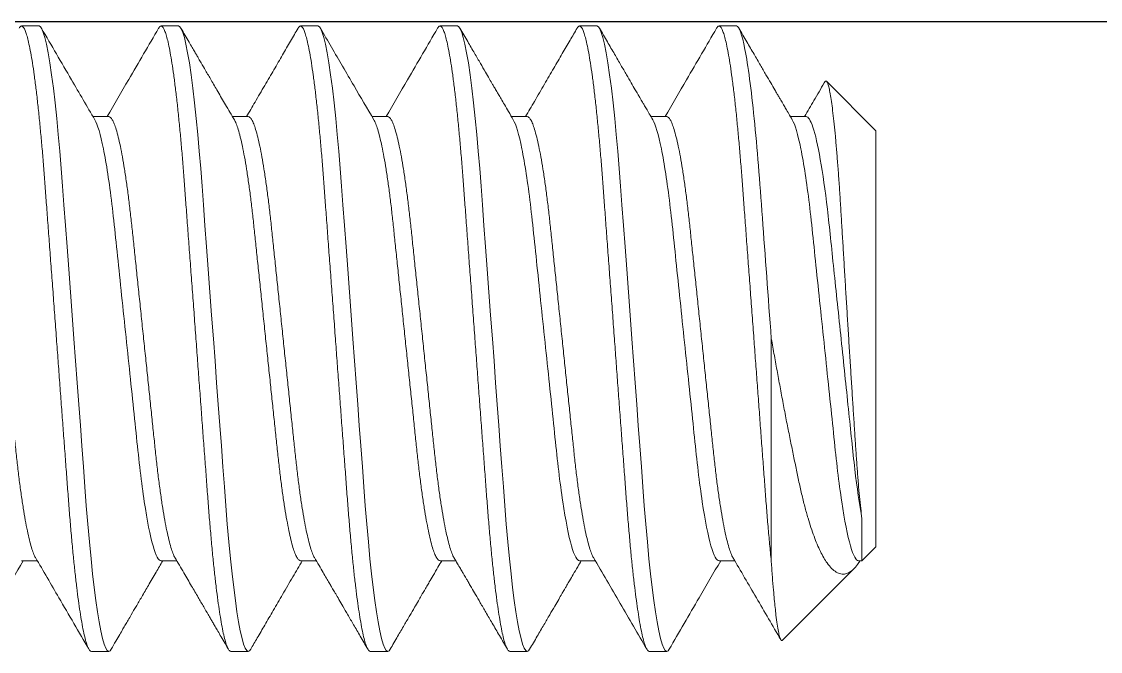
# Model space of a CAD drawing. Header units: inches. Extents: x -1 to 66.5, y -11.9 to 25.2.
# Drawn here: x 33.9906 to 34.1839, y -7.5828 to -7.47 of the extents above; entities that cross this region are included whole.
import ezdxf

# ---------------------------------------------------------------- set-up
doc = ezdxf.new("R2010")
doc.units = ezdxf.units.IN
doc.header["$MEASUREMENT"] = 0
doc.linetypes.add('SLD-Solid', pattern=[0])
doc.layers.add('45-1523-1', color=80, linetype='Continuous')
doc.layers.add('Fastener', color=134, linetype='Continuous')

msp = doc.modelspace()

# ---------------------------------------------------------------- linework, layer by layer
at = {"layer": '45-1523-1'}
msp.add_line((33.40069, -7.46997), (41.15069, -7.46997), dxfattribs=at)
at = {"layer": 'Fastener', "linetype": 'SLD-Solid', "lineweight": 15}
for p, q in [((33.99369, -7.47076), (33.99057, -7.47076)), ((34.01869, -7.47076), (34.01557, -7.47076)), ((34.04369, -7.47076), (34.04057, -7.47076)), ((34.06869, -7.47076), (34.06557, -7.47076)), ((34.09369, -7.47076), (34.09057, -7.47076)), ((34.11869, -7.47076), (34.11557, -7.47076)), ((34.14369, -7.48951), (34.13487, -7.48069)), ((34.00619, -7.487), (34.00337, -7.487)), ((34.03119, -7.487), (34.02837, -7.487)), ((34.05619, -7.487), (34.05337, -7.487)), ((34.08119, -7.487), (34.07837, -7.487)), ((34.10619, -7.487), (34.10337, -7.487)), ((34.13119, -7.487), (34.12837, -7.487)), ((34.14369, -7.48951), (34.14369, -7.56401)), ((34.12494, -7.56672), (34.12494, -7.52676)), ((34.14118, -7.56653), (34.14118, -7.55897)), ((34.14118, -7.56653), (34.14369, -7.56401)), ((33.99057, -7.56653), (33.99339, -7.56653)), ((34.01557, -7.56653), (34.01839, -7.56653)), ((34.04057, -7.56653), (34.04339, -7.56653)), ((34.06557, -7.56653), (34.06839, -7.56653)), ((34.09057, -7.56653), (34.09339, -7.56653)), ((34.11557, -7.56653), (34.11839, -7.56653)), ((34.12694, -7.58076), (34.13974, -7.56797)), ((34.14057, -7.56653), (34.14118, -7.56653)), ((34.00307, -7.58276), (34.00619, -7.58276)), ((34.02807, -7.58276), (34.03119, -7.58276)), ((34.05307, -7.58276), (34.05619, -7.58276)), ((34.07807, -7.58276), (34.08119, -7.58276)), ((34.10307, -7.58276), (34.10619, -7.58276))]:
    msp.add_line(p, q, dxfattribs=at)
at = {"layer": 'Fastener', "linetype": 'SLD-Solid', "lineweight": 15, "flags": 128}
for points in [[(34.00663, -7.58235), (34.00644, -7.58264), (34.00619, -7.58276), (34.00593, -7.58263), (34.00566, -7.5822), (34.00537, -7.58147), (34.00508, -7.58044), (34.00477, -7.57911), (34.00447, -7.57748), (34.00417, -7.57568), (34.00388, -7.57363), (34.00358, -7.57135), (34.0033, -7.56886), (34.00301, -7.56618), (34.00272, -7.56316), (34.00244, -7.55999), (34.00217, -7.55669), (34.00192, -7.55329), (34.00165, -7.54972), (34.00137, -7.54597), (34.0011, -7.5423), (34.00082, -7.53852), (34.00053, -7.53465), (34.00024, -7.53072), (33.99994, -7.52676), (33.99963, -7.52257), (33.99932, -7.51841), (33.99902, -7.51432), (33.99872, -7.51033), (33.99843, -7.50647), (33.99816, -7.50277), (33.99791, -7.49945), (33.99767, -7.49627), (33.99741, -7.49317), (33.99715, -7.49019), (33.99687, -7.48735), (33.99657, -7.48451), (33.99627, -7.48189), (33.99595, -7.47951), (33.99564, -7.47739), (33.99533, -7.47555), (33.99502, -7.47401), (33.99474, -7.47282), (33.99446, -7.47191), (33.99419, -7.47127), (33.99394, -7.47089), (33.99369, -7.47076), (33.99369, -7.47076)], [(34.03163, -7.58235), (34.03144, -7.58264), (34.03119, -7.58276), (34.03093, -7.58263), (34.03066, -7.5822), (34.03037, -7.58147), (34.03008, -7.58044), (34.02977, -7.57911), (34.02947, -7.57748), (34.02917, -7.57568), (34.02888, -7.57363), (34.02858, -7.57135), (34.0283, -7.56886), (34.02801, -7.56618), (34.02772, -7.56316), (34.02744, -7.55999), (34.02717, -7.55669), (34.02692, -7.55329), (34.02665, -7.54972), (34.02637, -7.54597), (34.0261, -7.5423), (34.02582, -7.53852), (34.02553, -7.53465), (34.02524, -7.53072), (34.02494, -7.52676), (34.02463, -7.52257), (34.02432, -7.51841), (34.02402, -7.51432), (34.02372, -7.51033), (34.02343, -7.50647), (34.02316, -7.50277), (34.02291, -7.49945), (34.02267, -7.49627), (34.02241, -7.49317), (34.02215, -7.49019), (34.02187, -7.48735), (34.02157, -7.48451), (34.02127, -7.48189), (34.02095, -7.47951), (34.02064, -7.47739), (34.02033, -7.47555), (34.02002, -7.47401), (34.01974, -7.47282), (34.01946, -7.47191), (34.01919, -7.47127), (34.01894, -7.47089), (34.01869, -7.47076), (34.01869, -7.47076)], [(34.05663, -7.58235), (34.05644, -7.58264), (34.05619, -7.58276), (34.05593, -7.58263), (34.05566, -7.5822), (34.05537, -7.58147), (34.05508, -7.58044), (34.05477, -7.57911), (34.05447, -7.57748), (34.05417, -7.57568), (34.05388, -7.57363), (34.05358, -7.57135), (34.0533, -7.56886), (34.05301, -7.56618), (34.05272, -7.56316), (34.05244, -7.55999), (34.05217, -7.55669), (34.05192, -7.55329), (34.05165, -7.54972), (34.05137, -7.54597), (34.0511, -7.5423), (34.05082, -7.53852), (34.05053, -7.53465), (34.05024, -7.53072), (34.04994, -7.52676), (34.04963, -7.52257), (34.04932, -7.51841), (34.04902, -7.51432), (34.04872, -7.51033), (34.04843, -7.50647), (34.04816, -7.50277), (34.04791, -7.49945), (34.04767, -7.49627), (34.04741, -7.49317), (34.04715, -7.49019), (34.04687, -7.48735), (34.04657, -7.48451), (34.04627, -7.48189), (34.04595, -7.47951), (34.04564, -7.47739), (34.04533, -7.47555), (34.04502, -7.47401), (34.04474, -7.47282), (34.04446, -7.47191), (34.04419, -7.47127), (34.04394, -7.47089), (34.04369, -7.47076), (34.04369, -7.47076)], [(34.08163, -7.58235), (34.08144, -7.58264), (34.08119, -7.58276), (34.08093, -7.58263), (34.08066, -7.5822), (34.08037, -7.58147), (34.08008, -7.58044), (34.07977, -7.57911), (34.07947, -7.57748), (34.07917, -7.57568), (34.07888, -7.57363), (34.07858, -7.57135), (34.0783, -7.56886), (34.07801, -7.56618), (34.07772, -7.56316), (34.07744, -7.55999), (34.07717, -7.55669), (34.07692, -7.55329), (34.07665, -7.54972), (34.07637, -7.54597), (34.0761, -7.5423), (34.07582, -7.53852), (34.07553, -7.53465), (34.07524, -7.53072), (34.07494, -7.52676), (34.07463, -7.52257), (34.07432, -7.51841), (34.07402, -7.51432), (34.07372, -7.51033), (34.07343, -7.50647), (34.07316, -7.50277), (34.07291, -7.49945), (34.07267, -7.49627), (34.07241, -7.49317), (34.07215, -7.49019), (34.07187, -7.48735), (34.07157, -7.48451), (34.07127, -7.48189), (34.07095, -7.47951), (34.07064, -7.47739), (34.07033, -7.47555), (34.07002, -7.47401), (34.06974, -7.47282), (34.06946, -7.47191), (34.06919, -7.47127), (34.06894, -7.47089), (34.06869, -7.47076), (34.06869, -7.47076)], [(34.10663, -7.58235), (34.10644, -7.58264), (34.10619, -7.58276), (34.10593, -7.58263), (34.10566, -7.5822), (34.10537, -7.58147), (34.10508, -7.58044), (34.10477, -7.57911), (34.10447, -7.57748), (34.10417, -7.57568), (34.10388, -7.57363), (34.10358, -7.57135), (34.1033, -7.56886), (34.10301, -7.56618), (34.10272, -7.56316), (34.10244, -7.55999), (34.10217, -7.55669), (34.10192, -7.55329), (34.10165, -7.54972), (34.10137, -7.54597), (34.1011, -7.5423), (34.10082, -7.53852), (34.10053, -7.53465), (34.10024, -7.53072), (34.09994, -7.52676), (34.09963, -7.52257), (34.09932, -7.51841), (34.09902, -7.51432), (34.09872, -7.51033), (34.09843, -7.50647), (34.09816, -7.50277), (34.09791, -7.49945), (34.09767, -7.49627), (34.09741, -7.49317), (34.09715, -7.49019), (34.09687, -7.48735), (34.09657, -7.48451), (34.09627, -7.48189), (34.09595, -7.47951), (34.09564, -7.47739), (34.09533, -7.47555), (34.09502, -7.47401), (34.09474, -7.47282), (34.09446, -7.47191), (34.09419, -7.47127), (34.09394, -7.47089), (34.09369, -7.47076), (34.09369, -7.47076)]]:
    msp.add_lwpolyline(points, dxfattribs=at)
at = {"layer": 'Fastener', "linetype": 'SLD-Solid', "lineweight": 15}
for points, knots in [([(34.00307, -7.58276), (34.00298, -7.58274), (34.00281, -7.58268), (34.00253, -7.58224), (34.00225, -7.58152), (34.00195, -7.58049), (34.00165, -7.57916), (34.00135, -7.57756), (34.00105, -7.57572), (34.00075, -7.57367), (34.00046, -7.57139), (34.00017, -7.5689), (33.99988, -7.56617), (33.9996, -7.56321), (33.99932, -7.56003), (33.99905, -7.55673), (33.99879, -7.5533), (33.99853, -7.54972), (33.99825, -7.54604), (33.99797, -7.5423), (33.99769, -7.53852), (33.9974, -7.53465), (33.99711, -7.53072), (33.99681, -7.52668), (33.99651, -7.52257), (33.9962, -7.51841), (33.99589, -7.51432), (33.99559, -7.51033), (33.99531, -7.50647), (33.99504, -7.50284), (33.99478, -7.49943), (33.99454, -7.49623), (33.99429, -7.49313), (33.99402, -7.49015), (33.99374, -7.48725), (33.99345, -7.48447), (33.99314, -7.48185), (33.99283, -7.47947), (33.99252, -7.47735), (33.99221, -7.47551), (33.9919, -7.47399), (33.99161, -7.47278), (33.99134, -7.47187), (33.99107, -7.47123), (33.99081, -7.47085), (33.99056, -7.47073), (33.99034, -7.47082), (33.99019, -7.47108), (33.99013, -7.47118)], [0, 0, 0, 0, 0.021672, 0.043705, 0.066051, 0.088655, 0.111459, 0.134401, 0.156102, 0.177815, 0.199485, 0.221057, 0.24248, 0.26498, 0.287198, 0.309083, 0.33066, 0.352493, 0.374667, 0.39584, 0.417224, 0.438769, 0.460423, 0.482131, 0.505153, 0.52811, 0.550937, 0.573573, 0.595959, 0.618041, 0.638536, 0.658903, 0.679585, 0.700559, 0.721781, 0.744507, 0.767398, 0.79039, 0.81342, 0.836422, 0.859332, 0.88079, 0.902059, 0.923089, 0.943837, 0.964261, 0.985933, 1, 1, 1, 1]), ([(34.0037, -7.48756), (34.0023, -7.48517), (33.9991, -7.4797), (33.99592, -7.47423), (33.99413, -7.47115)], [0, 0, 0, 0, 0.437786, 1, 1, 1, 1]), ([(34.01513, -7.47115), (34.01334, -7.47423), (34.01027, -7.47951), (34.00718, -7.48479), (34.00589, -7.487)], [0, 0, 0, 0, 0.581692, 1, 1, 1, 1]), ([(34.02807, -7.58276), (34.02798, -7.58274), (34.02781, -7.58268), (34.02753, -7.58224), (34.02725, -7.58152), (34.02695, -7.58049), (34.02665, -7.57916), (34.02635, -7.57756), (34.02605, -7.57572), (34.02575, -7.57367), (34.02546, -7.57139), (34.02517, -7.5689), (34.02488, -7.56617), (34.0246, -7.56321), (34.02432, -7.56003), (34.02405, -7.55673), (34.02379, -7.5533), (34.02353, -7.54972), (34.02325, -7.54604), (34.02297, -7.5423), (34.02269, -7.53852), (34.0224, -7.53465), (34.02211, -7.53072), (34.02181, -7.52668), (34.02151, -7.52257), (34.0212, -7.51841), (34.02089, -7.51432), (34.02059, -7.51033), (34.02031, -7.50647), (34.02004, -7.50284), (34.01978, -7.49943), (34.01954, -7.49623), (34.01929, -7.49313), (34.01902, -7.49015), (34.01874, -7.48725), (34.01845, -7.48447), (34.01814, -7.48185), (34.01783, -7.47947), (34.01752, -7.47735), (34.01721, -7.47551), (34.0169, -7.47399), (34.01661, -7.47278), (34.01634, -7.47187), (34.01607, -7.47123), (34.01581, -7.47085), (34.01556, -7.47073), (34.01534, -7.47082), (34.01519, -7.47108), (34.01513, -7.47119)], [0, 0, 0, 0, 0.0216622, 0.0436858, 0.0660217, 0.0886155, 0.1114092, 0.1343411, 0.1560326, 0.1777356, 0.1993956, 0.2209583, 0.2423712, 0.2648613, 0.2870698, 0.3089442, 0.3305122, 0.3523351, 0.3744988, 0.3956628, 0.4170373, 0.4385726, 0.4602164, 0.4819148, 0.5049266, 0.5278731, 0.5506904, 0.5733164, 0.5956925, 0.6177639, 0.6382504, 0.6586077, 0.6792808, 0.7002456, 0.7214582, 0.7441736, 0.767054, 0.7900364, 0.8130562, 0.8360479, 0.8589468, 0.8803957, 0.9016549, 0.9226761, 0.9434146, 0.9638292, 0.9854913, 1, 1, 1, 1]), ([(34.0287, -7.48756), (34.02817, -7.48666), (34.02718, -7.48497), (34.02579, -7.48259), (34.0246, -7.48055), (34.02361, -7.47885), (34.02286, -7.47757), (34.02234, -7.47666), (34.02195, -7.476), (34.02157, -7.47534), (34.02111, -7.47455), (34.02054, -7.47358), (34.01987, -7.47243), (34.01939, -7.4716), (34.01913, -7.47115)], [0, 0, 0, 0, 0.16532, 0.310169, 0.434496, 0.538252, 0.621396, 0.668147, 0.704366, 0.741381, 0.789447, 0.848567, 0.918749, 1, 1, 1, 1]), ([(34.04013, -7.47115), (34.03968, -7.47192), (34.03875, -7.47352), (34.03731, -7.476), (34.03577, -7.47865), (34.03412, -7.48147), (34.03248, -7.48427), (34.03139, -7.48614), (34.03089, -7.487)], [0, 0, 0, 0, 0.145435, 0.301784, 0.469011, 0.647072, 0.835922, 1, 1, 1, 1]), ([(34.05307, -7.58276), (34.05298, -7.58274), (34.05281, -7.58268), (34.05253, -7.58224), (34.05225, -7.58152), (34.05195, -7.58049), (34.05165, -7.57916), (34.05135, -7.57756), (34.05105, -7.57572), (34.05075, -7.57367), (34.05046, -7.57139), (34.05017, -7.5689), (34.04988, -7.56617), (34.0496, -7.56321), (34.04932, -7.56003), (34.04905, -7.55673), (34.04879, -7.5533), (34.04853, -7.54972), (34.04825, -7.54604), (34.04797, -7.5423), (34.04769, -7.53852), (34.0474, -7.53465), (34.04711, -7.53072), (34.04681, -7.52668), (34.04651, -7.52257), (34.0462, -7.51841), (34.04589, -7.51432), (34.04559, -7.51033), (34.04531, -7.50647), (34.04504, -7.50284), (34.04478, -7.49943), (34.04454, -7.49623), (34.04429, -7.49313), (34.04402, -7.49015), (34.04374, -7.48725), (34.04345, -7.48447), (34.04314, -7.48185), (34.04283, -7.47947), (34.04252, -7.47735), (34.04221, -7.47551), (34.0419, -7.47399), (34.04161, -7.47278), (34.04134, -7.47187), (34.04107, -7.47123), (34.04081, -7.47085), (34.04056, -7.47073), (34.04034, -7.47082), (34.04019, -7.47108), (34.04013, -7.47119)], [0, 0, 0, 0, 0.021663, 0.043687, 0.066023, 0.088618, 0.111412, 0.134344, 0.156036, 0.17774, 0.1994, 0.220963, 0.242377, 0.264867, 0.287076, 0.308951, 0.33052, 0.352343, 0.374507, 0.395672, 0.417047, 0.438583, 0.460227, 0.481926, 0.504938, 0.527885, 0.550703, 0.57333, 0.595706, 0.617778, 0.638265, 0.658623, 0.679296, 0.700262, 0.721475, 0.744191, 0.767072, 0.790055, 0.813075, 0.836067, 0.858967, 0.880416, 0.901676, 0.922697, 0.943436, 0.963851, 0.985514, 1, 1, 1, 1]), ([(34.0537, -7.48756), (34.05252, -7.48554), (34.05065, -7.48235), (34.04746, -7.47688), (34.04545, -7.47343), (34.04413, -7.47115)], [0, 0, 0, 0, 0.3697537, 0.5844772, 1, 1, 1, 1]), ([(34.06513, -7.47115), (34.06334, -7.47423), (34.06026, -7.47952), (34.05718, -7.4848), (34.05589, -7.487)], [0, 0, 0, 0, 0.582332, 1, 1, 1, 1]), ([(34.07807, -7.58276), (34.07798, -7.58274), (34.07781, -7.58268), (34.07753, -7.58224), (34.07725, -7.58152), (34.07695, -7.58049), (34.07665, -7.57916), (34.07635, -7.57756), (34.07605, -7.57572), (34.07575, -7.57367), (34.07546, -7.57139), (34.07517, -7.5689), (34.07488, -7.56617), (34.0746, -7.56321), (34.07432, -7.56003), (34.07405, -7.55673), (34.07379, -7.5533), (34.07353, -7.54972), (34.07325, -7.54604), (34.07297, -7.5423), (34.07269, -7.53852), (34.0724, -7.53465), (34.07211, -7.53072), (34.07181, -7.52668), (34.07151, -7.52257), (34.0712, -7.51841), (34.07089, -7.51432), (34.07059, -7.51033), (34.07031, -7.50647), (34.07004, -7.50284), (34.06978, -7.49943), (34.06954, -7.49623), (34.06929, -7.49313), (34.06902, -7.49015), (34.06874, -7.48725), (34.06845, -7.48447), (34.06814, -7.48185), (34.06783, -7.47947), (34.06752, -7.47735), (34.06721, -7.47551), (34.0669, -7.47399), (34.06661, -7.47278), (34.06634, -7.47187), (34.06607, -7.47123), (34.06581, -7.47085), (34.06556, -7.47073), (34.06534, -7.47082), (34.06519, -7.47108), (34.06513, -7.47118)], [0, 0, 0, 0, 0.021664, 0.04369, 0.066027, 0.088623, 0.111419, 0.134353, 0.156046, 0.177751, 0.199413, 0.220977, 0.242392, 0.264884, 0.287094, 0.308971, 0.330541, 0.352365, 0.374531, 0.395697, 0.417073, 0.43861, 0.460256, 0.481956, 0.50497, 0.527919, 0.550738, 0.573366, 0.595744, 0.617817, 0.638305, 0.658664, 0.679339, 0.700306, 0.72152, 0.744238, 0.76712, 0.790104, 0.813126, 0.83612, 0.859021, 0.880472, 0.901733, 0.922756, 0.943496, 0.963912, 0.985576, 1, 1, 1, 1]), ([(34.0787, -7.48756), (34.07841, -7.48707), (34.07788, -7.48616), (34.07715, -7.48491), (34.07655, -7.48389), (34.07609, -7.4831), (34.07576, -7.48254), (34.07552, -7.48212), (34.07528, -7.48171), (34.07491, -7.48109), (34.07438, -7.48017), (34.07365, -7.47892), (34.07276, -7.47739), (34.0717, -7.47556), (34.07047, -7.47345), (34.0696, -7.47195), (34.06913, -7.47115)], [0, 0, 0, 0, 0.090507, 0.166868, 0.229061, 0.277066, 0.31087, 0.331055, 0.353774, 0.386293, 0.444906, 0.520961, 0.614476, 0.72547, 0.853968, 1, 1, 1, 1]), ([(34.09013, -7.47115), (34.08971, -7.47187), (34.08883, -7.47339), (34.08743, -7.47579), (34.08591, -7.47841), (34.08424, -7.48126), (34.08256, -7.48415), (34.08142, -7.48609), (34.08089, -7.487)], [0, 0, 0, 0, 0.1364762, 0.287464, 0.4529202, 0.6327932, 0.8270283, 1, 1, 1, 1]), ([(34.10307, -7.58276), (34.10298, -7.58274), (34.10281, -7.58268), (34.10253, -7.58224), (34.10225, -7.58152), (34.10195, -7.58049), (34.10165, -7.57916), (34.10135, -7.57756), (34.10105, -7.57572), (34.10075, -7.57367), (34.10046, -7.57139), (34.10017, -7.5689), (34.09988, -7.56617), (34.0996, -7.56321), (34.09932, -7.56003), (34.09905, -7.55673), (34.09879, -7.5533), (34.09853, -7.54972), (34.09825, -7.54604), (34.09797, -7.5423), (34.09769, -7.53852), (34.0974, -7.53465), (34.09711, -7.53072), (34.09681, -7.52668), (34.09651, -7.52257), (34.0962, -7.51841), (34.09589, -7.51432), (34.09559, -7.51033), (34.09531, -7.50647), (34.09504, -7.50284), (34.09478, -7.49943), (34.09454, -7.49623), (34.09429, -7.49313), (34.09402, -7.49015), (34.09374, -7.48725), (34.09345, -7.48447), (34.09314, -7.48185), (34.09283, -7.47947), (34.09252, -7.47735), (34.09221, -7.47551), (34.0919, -7.47399), (34.09161, -7.47278), (34.09134, -7.47187), (34.09107, -7.47123), (34.09081, -7.47085), (34.09056, -7.47073), (34.09034, -7.47082), (34.09019, -7.47108), (34.09013, -7.47118)], [0, 0, 0, 0, 0.021665, 0.043691, 0.06603, 0.088627, 0.111423, 0.134358, 0.156052, 0.177758, 0.199421, 0.220986, 0.242402, 0.264895, 0.287106, 0.308983, 0.330554, 0.352379, 0.374546, 0.395712, 0.41709, 0.438628, 0.460274, 0.481975, 0.50499, 0.527939, 0.550759, 0.573388, 0.595767, 0.617841, 0.63833, 0.65869, 0.679366, 0.700333, 0.721549, 0.744267, 0.76715, 0.790135, 0.813158, 0.836153, 0.859054, 0.880506, 0.901768, 0.922792, 0.943533, 0.96395, 0.985615, 1, 1, 1, 1]), ([(34.1037, -7.48757), (34.10349, -7.4872), (34.1031, -7.48654), (34.10258, -7.48565), (34.10218, -7.48497), (34.10188, -7.48445), (34.10162, -7.48401), (34.10134, -7.48352), (34.10097, -7.4829), (34.10047, -7.48203), (34.0998, -7.48088), (34.09894, -7.47941), (34.09794, -7.4777), (34.0968, -7.47573), (34.09551, -7.47353), (34.09461, -7.47197), (34.09413, -7.47115)], [0, 0, 0, 0, 0.066419, 0.120613, 0.162564, 0.192262, 0.214408, 0.243843, 0.281656, 0.327852, 0.402497, 0.492069, 0.596584, 0.716061, 0.850524, 1, 1, 1, 1]), ([(34.11513, -7.47115), (34.11334, -7.47423), (34.11026, -7.47952), (34.10718, -7.4848), (34.10589, -7.487)], [0, 0, 0, 0, 0.582178, 1, 1, 1, 1]), ([(34.12494, -7.56672), (34.12492, -7.56654), (34.12481, -7.5654), (34.1246, -7.56321), (34.12432, -7.56003), (34.12405, -7.55673), (34.12379, -7.5533), (34.12353, -7.54972), (34.12325, -7.54604), (34.12297, -7.5423), (34.12269, -7.53852), (34.1224, -7.53465), (34.12211, -7.53072), (34.12181, -7.52668), (34.12151, -7.52257), (34.1212, -7.51841), (34.12089, -7.51432), (34.12059, -7.51033), (34.12031, -7.50647), (34.12004, -7.50284), (34.11978, -7.49943), (34.11954, -7.49623), (34.11929, -7.49313), (34.11902, -7.49015), (34.11874, -7.48725), (34.11845, -7.48447), (34.11814, -7.48185), (34.11783, -7.47947), (34.11752, -7.47735), (34.11721, -7.47551), (34.1169, -7.47399), (34.11661, -7.47278), (34.11634, -7.47187), (34.11607, -7.47123), (34.11581, -7.47085), (34.11556, -7.47073), (34.11534, -7.47082), (34.11519, -7.47108), (34.11513, -7.47118)], [0, 0, 0, 0, 0.005512, 0.035036, 0.06419, 0.092905, 0.121218, 0.149866, 0.178961, 0.206744, 0.234803, 0.263073, 0.291486, 0.31997, 0.350178, 0.380301, 0.410254, 0.439956, 0.46933, 0.498304, 0.525197, 0.551921, 0.579059, 0.606581, 0.634427, 0.664247, 0.694283, 0.724452, 0.754671, 0.784853, 0.814914, 0.84307, 0.870978, 0.898573, 0.925798, 0.952597, 0.981033, 1, 1, 1, 1]), ([(34.12494, -7.52676), (34.12438, -7.51926), (34.12383, -7.51178), (34.12309, -7.50181), (34.12286, -7.49873), (34.12239, -7.49281), (34.12214, -7.48997), (34.12134, -7.48211), (34.12077, -7.4778), (34.11967, -7.47213), (34.11914, -7.47076), (34.11869, -7.47076)], [0, 0, 0, 0, 0.25, 0.25, 0.375, 0.375, 0.5, 0.5, 0.75, 0.75, 1, 1, 1, 1]), ([(34.1287, -7.48757), (34.12849, -7.4872), (34.1281, -7.48654), (34.12758, -7.48565), (34.12718, -7.48496), (34.12688, -7.48445), (34.12662, -7.48401), (34.12633, -7.48352), (34.12597, -7.4829), (34.12547, -7.48203), (34.12479, -7.48088), (34.12394, -7.47941), (34.12294, -7.47769), (34.12179, -7.47573), (34.12051, -7.47352), (34.1196, -7.47197), (34.11913, -7.47115)], [0, 0, 0, 0, 0.066473, 0.120704, 0.162677, 0.192378, 0.214515, 0.24394, 0.281743, 0.327929, 0.40256, 0.492117, 0.596618, 0.716083, 0.850534, 1, 1, 1, 1]), ([(34.13449, -7.48084), (34.13447, -7.48088), (34.13383, -7.48197), (34.13263, -7.48403), (34.13145, -7.48604), (34.13089, -7.487)], [0, 0, 0, 0, 0.019031, 0.532053, 1, 1, 1, 1]), ([(34.14118, -7.55897), (34.14111, -7.55837), (34.14096, -7.55716), (34.14075, -7.55504), (34.14054, -7.55271), (34.14034, -7.55018), (34.14015, -7.5475), (34.13996, -7.54467), (34.13977, -7.54169), (34.13956, -7.53855), (34.13935, -7.53529), (34.13914, -7.53191), (34.13892, -7.52844), (34.13869, -7.52492), (34.13848, -7.5214), (34.13826, -7.51788), (34.13805, -7.51437), (34.13784, -7.51093), (34.13764, -7.50762), (34.13745, -7.50443), (34.13726, -7.50134), (34.13706, -7.49837), (34.13685, -7.49557), (34.13664, -7.49294), (34.13642, -7.49051), (34.13621, -7.48829), (34.13599, -7.48633), (34.13577, -7.48462), (34.13555, -7.48319), (34.13534, -7.48206), (34.13514, -7.48125), (34.13494, -7.48074), (34.13475, -7.48058), (34.1346, -7.48062), (34.13452, -7.48081), (34.1345, -7.48085)], [0, 0, 0, 0, 0.028588, 0.057177, 0.086596, 0.116014, 0.144597, 0.173183, 0.202523, 0.231862, 0.261804, 0.291745, 0.322524, 0.353303, 0.383796, 0.414288, 0.445666, 0.477044, 0.507536, 0.538029, 0.569354, 0.60068, 0.632185, 0.66369, 0.696057, 0.728425, 0.760822, 0.793219, 0.826557, 0.859895, 0.892292, 0.924689, 0.957999, 0.991312, 1, 1, 1, 1]), ([(33.99306, -7.56596), (33.99305, -7.56595), (33.99294, -7.5658), (33.9927, -7.56522), (33.99234, -7.56419), (33.99197, -7.56283), (33.9916, -7.56119), (33.99123, -7.55929), (33.99087, -7.55715), (33.99051, -7.55478), (33.99016, -7.55221), (33.98983, -7.54947), (33.98952, -7.5466), (33.9892, -7.54358), (33.98887, -7.54042), (33.98853, -7.53713), (33.98817, -7.53374), (33.98781, -7.53027), (33.98744, -7.52674), (33.98707, -7.52319), (33.9867, -7.51966), (33.98634, -7.51622), (33.98599, -7.5129), (33.98566, -7.50975), (33.98535, -7.50677), (33.98504, -7.50396), (33.98471, -7.50127), (33.98437, -7.49872), (33.98401, -7.49633), (33.98364, -7.49416), (33.98327, -7.49224), (33.98289, -7.4906), (33.98252, -7.48927), (33.98217, -7.48824), (33.98183, -7.48752), (33.9815, -7.48708), (33.98129, -7.48703), (33.98119, -7.487)], [0, 0, 0, 0, 0.0010897, 0.0306482, 0.0605629, 0.0907179, 0.120451, 0.1501805, 0.1797884, 0.2091597, 0.2387083, 0.2677911, 0.2963118, 0.3248609, 0.3539682, 0.3830053, 0.4123854, 0.4419987, 0.4717301, 0.5020009, 0.5321472, 0.5620474, 0.5915862, 0.6206567, 0.6486598, 0.6766978, 0.7052753, 0.7343004, 0.7642079, 0.7943585, 0.8246308, 0.8549001, 0.8850419, 0.9144043, 0.9434173, 0.9719797, 1, 1, 1, 1]), ([(34.01557, -7.56653), (34.01514, -7.56653), (34.01465, -7.56567), (34.01361, -7.56207), (34.01307, -7.55933), (34.01231, -7.55427), (34.01206, -7.55243), (34.0116, -7.54855), (34.01139, -7.54655), (34.01072, -7.54014), (34.01021, -7.53528), (34.00916, -7.52527), (34.00862, -7.52014), (34.00763, -7.51069), (34.00722, -7.50649), (34.00629, -7.4988), (34.00576, -7.49536), (34.00471, -7.49014), (34.00418, -7.48838), (34.0037, -7.48756)], [0, 0, 0, 0, 0.125, 0.125, 0.25, 0.25, 0.3125, 0.3125, 0.375, 0.375, 0.5, 0.5, 0.625, 0.625, 0.75, 0.75, 0.875, 0.875, 1, 1, 1, 1]), ([(34.01806, -7.56596), (34.01805, -7.56596), (34.01794, -7.5658), (34.0177, -7.56522), (34.01734, -7.56419), (34.01697, -7.56283), (34.0166, -7.56119), (34.01623, -7.55929), (34.01587, -7.55715), (34.01551, -7.55478), (34.01516, -7.55221), (34.01483, -7.54947), (34.01452, -7.5466), (34.0142, -7.54358), (34.01387, -7.54042), (34.01353, -7.53713), (34.01317, -7.53374), (34.01281, -7.53027), (34.01244, -7.52674), (34.01207, -7.52319), (34.0117, -7.51966), (34.01134, -7.51622), (34.01099, -7.5129), (34.01066, -7.50975), (34.01035, -7.50677), (34.01004, -7.50396), (34.00971, -7.50127), (34.00937, -7.49872), (34.00901, -7.49633), (34.00864, -7.49416), (34.00827, -7.49224), (34.00789, -7.4906), (34.00752, -7.48927), (34.00717, -7.48824), (34.00683, -7.48752), (34.0065, -7.48708), (34.00629, -7.48703), (34.00619, -7.487)], [0, 0, 0, 0, 0.00117, 0.030726, 0.060638, 0.090791, 0.120522, 0.150249, 0.179854, 0.209223, 0.238769, 0.26785, 0.296368, 0.324915, 0.35402, 0.383055, 0.412433, 0.442044, 0.471773, 0.502041, 0.532185, 0.562083, 0.591619, 0.620687, 0.648688, 0.676724, 0.705299, 0.734322, 0.764227, 0.794375, 0.824645, 0.854912, 0.885051, 0.914411, 0.943422, 0.971982, 1, 1, 1, 1]), ([(34.04057, -7.56653), (34.04046, -7.5665), (34.04025, -7.56644), (34.03992, -7.56599), (34.03957, -7.56524), (34.03921, -7.56419), (34.03884, -7.56283), (34.03847, -7.56119), (34.03811, -7.55929), (34.03774, -7.55715), (34.03738, -7.55478), (34.03704, -7.55221), (34.03671, -7.54947), (34.03639, -7.5466), (34.03608, -7.54358), (34.03575, -7.54042), (34.0354, -7.53713), (34.03505, -7.53374), (34.03468, -7.53027), (34.03431, -7.52674), (34.03394, -7.52319), (34.03357, -7.51966), (34.03321, -7.51622), (34.03286, -7.5129), (34.03253, -7.50975), (34.03222, -7.50677), (34.03192, -7.50396), (34.03159, -7.50127), (34.03125, -7.49872), (34.03089, -7.49633), (34.03052, -7.49416), (34.03014, -7.49224), (34.02977, -7.4906), (34.0294, -7.48926), (34.02904, -7.48826), (34.02881, -7.48771), (34.0287, -7.48756), (34.0287, -7.48756)], [0, 0, 0, 0, 0.028534, 0.057627, 0.087185, 0.117098, 0.147252, 0.176984, 0.206712, 0.236319, 0.265689, 0.295236, 0.324318, 0.352837, 0.381385, 0.410491, 0.439527, 0.468906, 0.498518, 0.528248, 0.558518, 0.588663, 0.618562, 0.6481, 0.677169, 0.705171, 0.733208, 0.761784, 0.790808, 0.820714, 0.850864, 0.881135, 0.911403, 0.941543, 0.970905, 0.999916, 1, 1, 1, 1]), ([(34.04306, -7.56596), (34.04305, -7.56595), (34.04294, -7.5658), (34.0427, -7.56522), (34.04234, -7.56419), (34.04197, -7.56283), (34.0416, -7.56119), (34.04123, -7.55929), (34.04087, -7.55715), (34.04051, -7.55478), (34.04016, -7.55221), (34.03983, -7.54947), (34.03952, -7.5466), (34.0392, -7.54358), (34.03887, -7.54042), (34.03853, -7.53713), (34.03817, -7.53374), (34.03781, -7.53027), (34.03744, -7.52674), (34.03707, -7.52319), (34.0367, -7.51966), (34.03634, -7.51622), (34.03599, -7.5129), (34.03566, -7.50975), (34.03535, -7.50677), (34.03504, -7.50396), (34.03471, -7.50127), (34.03437, -7.49872), (34.03401, -7.49633), (34.03364, -7.49416), (34.03327, -7.49224), (34.03289, -7.4906), (34.03252, -7.48927), (34.03217, -7.48824), (34.03183, -7.48752), (34.0315, -7.48708), (34.03129, -7.48703), (34.03119, -7.487)], [0, 0, 0, 0, 0.0010764, 0.0306353, 0.0605503, 0.0907057, 0.1204392, 0.1501691, 0.1797775, 0.2091491, 0.2386982, 0.2677813, 0.2963024, 0.3248519, 0.3539596, 0.3829971, 0.4123776, 0.4419913, 0.471723, 0.5019943, 0.532141, 0.5620416, 0.5915808, 0.6206516, 0.6486552, 0.6766935, 0.7052713, 0.7342969, 0.7642047, 0.7943558, 0.8246285, 0.8548982, 0.8850404, 0.9144031, 0.9434165, 0.9719793, 1, 1, 1, 1]), ([(34.06557, -7.56653), (34.06546, -7.5665), (34.06525, -7.56644), (34.06492, -7.56599), (34.06457, -7.56524), (34.06421, -7.56419), (34.06384, -7.56283), (34.06347, -7.56119), (34.06311, -7.55929), (34.06274, -7.55715), (34.06238, -7.55478), (34.06204, -7.55221), (34.06171, -7.54947), (34.06139, -7.5466), (34.06108, -7.54358), (34.06075, -7.54042), (34.0604, -7.53713), (34.06005, -7.53374), (34.05968, -7.53027), (34.05931, -7.52674), (34.05894, -7.52319), (34.05857, -7.51966), (34.05821, -7.51622), (34.05786, -7.5129), (34.05753, -7.50975), (34.05722, -7.50677), (34.05692, -7.50396), (34.05659, -7.50127), (34.05625, -7.49872), (34.05589, -7.49633), (34.05552, -7.49416), (34.05514, -7.49224), (34.05477, -7.4906), (34.0544, -7.48926), (34.05404, -7.48826), (34.05381, -7.48771), (34.0537, -7.48756), (34.0537, -7.48756)], [0, 0, 0, 0, 0.028533, 0.057627, 0.087184, 0.117097, 0.14725, 0.176982, 0.20671, 0.236316, 0.265686, 0.295233, 0.324315, 0.352834, 0.381381, 0.410487, 0.439523, 0.468901, 0.498513, 0.528243, 0.558512, 0.588657, 0.618556, 0.648093, 0.677162, 0.705164, 0.7332, 0.761776, 0.7908, 0.820706, 0.850855, 0.881126, 0.911394, 0.941534, 0.970895, 0.999906, 1, 1, 1, 1]), ([(34.06806, -7.56596), (34.06805, -7.56595), (34.06794, -7.5658), (34.0677, -7.56522), (34.06734, -7.56419), (34.06697, -7.56283), (34.0666, -7.56119), (34.06623, -7.55929), (34.06587, -7.55715), (34.06551, -7.55478), (34.06516, -7.55221), (34.06483, -7.54947), (34.06452, -7.5466), (34.0642, -7.54358), (34.06387, -7.54042), (34.06353, -7.53713), (34.06317, -7.53374), (34.06281, -7.53027), (34.06244, -7.52674), (34.06207, -7.52319), (34.0617, -7.51966), (34.06134, -7.51622), (34.06099, -7.5129), (34.06066, -7.50975), (34.06035, -7.50677), (34.06004, -7.50396), (34.05971, -7.50127), (34.05937, -7.49872), (34.05901, -7.49633), (34.05864, -7.49416), (34.05827, -7.49224), (34.05789, -7.4906), (34.05752, -7.48927), (34.05717, -7.48824), (34.05683, -7.48752), (34.0565, -7.48708), (34.05629, -7.48703), (34.05619, -7.487)], [0, 0, 0, 0, 0.0010345, 0.0305946, 0.0605109, 0.0906676, 0.1204024, 0.1501335, 0.1797431, 0.2091159, 0.2386663, 0.2677506, 0.2962729, 0.3248236, 0.3539325, 0.3829712, 0.4123529, 0.4419679, 0.4717009, 0.5019734, 0.5321213, 0.5620232, 0.5915637, 0.6206357, 0.6486404, 0.67668, 0.705259, 0.7342857, 0.7641948, 0.7943472, 0.8246211, 0.8548921, 0.8850356, 0.9143996, 0.9434142, 0.9719781, 1, 1, 1, 1]), ([(34.09057, -7.56653), (34.09014, -7.56653), (34.08965, -7.56567), (34.08861, -7.56207), (34.08807, -7.55933), (34.08731, -7.55427), (34.08706, -7.55243), (34.0866, -7.54855), (34.08639, -7.54655), (34.08572, -7.54014), (34.08521, -7.53528), (34.08416, -7.52527), (34.08362, -7.52014), (34.08263, -7.51069), (34.08222, -7.50649), (34.08129, -7.4988), (34.08076, -7.49536), (34.07971, -7.49014), (34.07918, -7.48838), (34.0787, -7.48756)], [0, 0, 0, 0, 0.125, 0.125, 0.25, 0.25, 0.3125, 0.3125, 0.375, 0.375, 0.5, 0.5, 0.625, 0.625, 0.75, 0.75, 0.875, 0.875, 1, 1, 1, 1]), ([(34.09306, -7.56596), (34.09305, -7.56595), (34.09294, -7.5658), (34.0927, -7.56522), (34.09234, -7.56419), (34.09197, -7.56283), (34.0916, -7.56119), (34.09123, -7.55929), (34.09087, -7.55715), (34.09051, -7.55478), (34.09016, -7.55221), (34.08983, -7.54947), (34.08952, -7.5466), (34.0892, -7.54358), (34.08887, -7.54042), (34.08853, -7.53713), (34.08817, -7.53374), (34.08781, -7.53027), (34.08744, -7.52674), (34.08707, -7.52319), (34.0867, -7.51966), (34.08634, -7.51622), (34.08599, -7.5129), (34.08566, -7.50975), (34.08535, -7.50677), (34.08504, -7.50396), (34.08471, -7.50127), (34.08437, -7.49872), (34.08401, -7.49633), (34.08364, -7.49416), (34.08327, -7.49224), (34.08289, -7.4906), (34.08252, -7.48927), (34.08217, -7.48824), (34.08183, -7.48752), (34.0815, -7.48708), (34.08129, -7.48703), (34.08119, -7.487)], [0, 0, 0, 0, 0.0010932, 0.0306516, 0.0605661, 0.090721, 0.120454, 0.1501834, 0.1797912, 0.2091624, 0.238711, 0.2677936, 0.2963142, 0.3248633, 0.3539704, 0.3830075, 0.4123874, 0.4420007, 0.4717319, 0.5020026, 0.5321488, 0.562049, 0.5915876, 0.620658, 0.6486611, 0.676699, 0.7052763, 0.7343013, 0.7642087, 0.7943593, 0.8246314, 0.8549006, 0.8850423, 0.9144046, 0.9434175, 0.9719798, 1, 1, 1, 1]), ([(34.11557, -7.56653), (34.11514, -7.56653), (34.11465, -7.56567), (34.11361, -7.56207), (34.11307, -7.55933), (34.11231, -7.55427), (34.11206, -7.55243), (34.1116, -7.54855), (34.11139, -7.54655), (34.11072, -7.54014), (34.11021, -7.53528), (34.10916, -7.52527), (34.10862, -7.52015), (34.10763, -7.5107), (34.10722, -7.50649), (34.10629, -7.4988), (34.10576, -7.49536), (34.10471, -7.49014), (34.10418, -7.48838), (34.1037, -7.48757)], [0, 0, 0, 0, 0.125, 0.125, 0.25, 0.25, 0.3125, 0.3125, 0.375, 0.375, 0.5, 0.5, 0.625, 0.625, 0.75, 0.75, 0.875, 0.875, 1, 1, 1, 1]), ([(34.11806, -7.56596), (34.11805, -7.56596), (34.11794, -7.5658), (34.1177, -7.56522), (34.11734, -7.56419), (34.11697, -7.56283), (34.1166, -7.56119), (34.11623, -7.55929), (34.11587, -7.55715), (34.11551, -7.55478), (34.11516, -7.55221), (34.11483, -7.54947), (34.11452, -7.5466), (34.1142, -7.54358), (34.11387, -7.54042), (34.11353, -7.53713), (34.11317, -7.53374), (34.11281, -7.53027), (34.11244, -7.52674), (34.11207, -7.52319), (34.1117, -7.51966), (34.11134, -7.51622), (34.11099, -7.5129), (34.11066, -7.50975), (34.11035, -7.50677), (34.11004, -7.50396), (34.10971, -7.50127), (34.10937, -7.49872), (34.10901, -7.49633), (34.10864, -7.49416), (34.10827, -7.49224), (34.10789, -7.4906), (34.10752, -7.48927), (34.10717, -7.48824), (34.10683, -7.48752), (34.1065, -7.48708), (34.10629, -7.48703), (34.10619, -7.487)], [0, 0, 0, 0, 0.001158, 0.030715, 0.060627, 0.09078, 0.120511, 0.150239, 0.179845, 0.209214, 0.238761, 0.267841, 0.29636, 0.324907, 0.354012, 0.383048, 0.412426, 0.442037, 0.471766, 0.502035, 0.532179, 0.562077, 0.591614, 0.620683, 0.648684, 0.67672, 0.705295, 0.734319, 0.764224, 0.794373, 0.824643, 0.85491, 0.88505, 0.91441, 0.943421, 0.971982, 1, 1, 1, 1]), ([(34.14057, -7.56653), (34.14014, -7.56653), (34.13965, -7.56567), (34.13861, -7.56207), (34.13807, -7.55933), (34.13731, -7.55427), (34.13706, -7.55243), (34.1366, -7.54855), (34.13639, -7.54656), (34.13572, -7.54014), (34.13521, -7.53528), (34.13416, -7.52527), (34.13362, -7.52015), (34.13263, -7.5107), (34.13222, -7.50649), (34.13129, -7.4988), (34.13076, -7.49536), (34.12971, -7.49015), (34.12918, -7.48838), (34.1287, -7.48757)], [0, 0, 0, 0, 0.125, 0.125, 0.25, 0.25, 0.3125, 0.3125, 0.375, 0.375, 0.5, 0.5, 0.625, 0.625, 0.75, 0.75, 0.875, 0.875, 1, 1, 1, 1]), ([(34.14118, -7.55897), (34.14074, -7.55647), (34.1403, -7.55344), (34.13952, -7.54683), (34.13917, -7.54328), (34.13835, -7.53539), (34.1379, -7.53113), (34.13701, -7.5226), (34.13656, -7.51833), (34.13573, -7.51042), (34.13538, -7.50686), (34.1346, -7.50024), (34.13417, -7.49719), (34.13328, -7.49216), (34.13283, -7.49019), (34.13196, -7.48762), (34.13155, -7.487), (34.13119, -7.487)], [0, 0, 0, 0, 0.125, 0.125, 0.25, 0.25, 0.375, 0.375, 0.5, 0.5, 0.625, 0.625, 0.75, 0.75, 0.875, 0.875, 1, 1, 1, 1]), ([(34.12494, -7.52676), (34.12512, -7.52778), (34.12548, -7.52981), (34.12603, -7.53281), (34.12658, -7.53579), (34.12713, -7.53874), (34.12769, -7.54164), (34.12825, -7.54444), (34.12879, -7.54712), (34.12932, -7.54968), (34.12984, -7.55217), (34.13037, -7.55457), (34.13093, -7.55683), (34.13149, -7.55884), (34.13205, -7.56062), (34.13259, -7.56218), (34.13315, -7.5636), (34.13373, -7.56488), (34.13433, -7.56601), (34.135, -7.56705), (34.13575, -7.56795), (34.13657, -7.56861), (34.13741, -7.56894), (34.13821, -7.56893), (34.13897, -7.56862), (34.13968, -7.56807), (34.14029, -7.56739), (34.14069, -7.56675), (34.14083, -7.56653)], [0, 0, 0, 0, 0.03729, 0.074609, 0.111899, 0.150273, 0.188677, 0.22705, 0.264341, 0.30166, 0.33895, 0.377504, 0.416102, 0.454655, 0.488693, 0.522762, 0.5568, 0.592048, 0.62733, 0.662578, 0.708998, 0.755419, 0.803189, 0.85096, 0.892415, 0.93387, 0.976466, 1, 1, 1, 1]), ([(33.99306, -7.56596), (33.99446, -7.56836), (33.99766, -7.57383), (34.00084, -7.5793), (34.00263, -7.58238)], [0, 0, 0, 0, 0.4378096, 1, 1, 1, 1]), ([(34.01806, -7.56597), (34.01859, -7.56687), (34.01958, -7.56856), (34.02097, -7.57094), (34.02216, -7.57298), (34.02315, -7.57468), (34.02389, -7.57596), (34.02442, -7.57687), (34.02481, -7.57753), (34.02519, -7.57819), (34.02565, -7.57898), (34.02622, -7.57995), (34.02689, -7.5811), (34.02737, -7.58193), (34.02763, -7.58238)], [0, 0, 0, 0, 0.165311, 0.310153, 0.434475, 0.53823, 0.621376, 0.66813, 0.704352, 0.741372, 0.789441, 0.848564, 0.918748, 1, 1, 1, 1]), ([(34.04306, -7.56596), (34.04334, -7.56644), (34.04386, -7.56733), (34.04457, -7.56856), (34.04518, -7.56959), (34.04566, -7.57042), (34.04603, -7.57105), (34.04631, -7.57153), (34.04658, -7.57199), (34.04695, -7.57262), (34.04748, -7.57353), (34.0482, -7.57477), (34.04908, -7.57628), (34.05012, -7.57807), (34.05132, -7.58013), (34.05217, -7.5816), (34.05263, -7.58237)], [0, 0, 0, 0, 0.0870931, 0.1620602, 0.2248811, 0.2755402, 0.314024, 0.3403221, 0.3640765, 0.3971712, 0.4558833, 0.5312761, 0.6233642, 0.7321653, 0.8577018, 1, 1, 1, 1]), ([(34.06806, -7.56596), (34.06827, -7.56633), (34.06866, -7.56699), (34.06918, -7.56788), (34.06958, -7.56857), (34.06988, -7.56908), (34.07014, -7.56952), (34.07043, -7.57001), (34.07079, -7.57063), (34.07129, -7.5715), (34.07197, -7.57265), (34.07282, -7.57412), (34.07382, -7.57584), (34.07497, -7.5778), (34.07625, -7.58001), (34.07716, -7.58156), (34.07763, -7.58238)], [0, 0, 0, 0, 0.066504, 0.120758, 0.162745, 0.192451, 0.214586, 0.244006, 0.281806, 0.327987, 0.402611, 0.492161, 0.596653, 0.716107, 0.850547, 1, 1, 1, 1]), ([(34.09306, -7.56596), (34.09386, -7.56733), (34.09545, -7.57006), (34.09785, -7.57416), (34.10024, -7.57827), (34.10184, -7.58101), (34.10263, -7.58238)], [0, 0, 0, 0, 0.2495078, 0.4993264, 0.7494819, 1, 1, 1, 1]), ([(34.11806, -7.56597), (34.11946, -7.56836), (34.12232, -7.57326), (34.12517, -7.57816), (34.12663, -7.58066)], [0, 0, 0, 0, 0.489333, 1, 1, 1, 1]), ([(33.98163, -7.58238), (33.98342, -7.5793), (33.98649, -7.57401), (33.98958, -7.56873), (33.99087, -7.56653)], [0, 0, 0, 0, 0.582067, 1, 1, 1, 1]), ([(34.00663, -7.58238), (34.00691, -7.5819), (34.00741, -7.58103), (34.00812, -7.57982), (34.0087, -7.57882), (34.0092, -7.57796), (34.0097, -7.57711), (34.01032, -7.57603), (34.01114, -7.57464), (34.01216, -7.57289), (34.01335, -7.57084), (34.01461, -7.56869), (34.01547, -7.56722), (34.01587, -7.56653)], [0, 0, 0, 0, 0.089254, 0.16547, 0.228658, 0.278826, 0.327947, 0.390075, 0.481807, 0.592248, 0.721364, 0.86911, 1, 1, 1, 1]), ([(34.03163, -7.58238), (34.03202, -7.5817), (34.03286, -7.58026), (34.03421, -7.57795), (34.03572, -7.57536), (34.03739, -7.57248), (34.03913, -7.5695), (34.04031, -7.56749), (34.04087, -7.56653)], [0, 0, 0, 0, 0.127438, 0.273001, 0.436645, 0.618309, 0.817931, 1, 1, 1, 1]), ([(34.05663, -7.58237), (34.05708, -7.58161), (34.05791, -7.58017), (34.05909, -7.57815), (34.0601, -7.57642), (34.06094, -7.57496), (34.06163, -7.57379), (34.06211, -7.57296), (34.06243, -7.57241), (34.06266, -7.57202), (34.06292, -7.57158), (34.06325, -7.57101), (34.06373, -7.57018), (34.06439, -7.56906), (34.06513, -7.56779), (34.06565, -7.56691), (34.06587, -7.56653)], [0, 0, 0, 0, 0.1450857, 0.2723151, 0.3817143, 0.4733051, 0.547106, 0.6031313, 0.6308002, 0.6513159, 0.6774757, 0.7135303, 0.7594729, 0.8345728, 0.9265867, 1, 1, 1, 1]), ([(34.08163, -7.58238), (34.08208, -7.5816), (34.08294, -7.58013), (34.08414, -7.57807), (34.08518, -7.57628), (34.08606, -7.57477), (34.08678, -7.57353), (34.08732, -7.5726), (34.08771, -7.57194), (34.08801, -7.57142), (34.08836, -7.57083), (34.08884, -7.57001), (34.08948, -7.56891), (34.09018, -7.56772), (34.09066, -7.56689), (34.09087, -7.56653)], [0, 0, 0, 0, 0.147357, 0.277355, 0.390024, 0.485384, 0.563456, 0.624255, 0.661985, 0.688508, 0.723249, 0.773814, 0.843741, 0.930991, 1, 1, 1, 1]), ([(34.10663, -7.58238), (34.10842, -7.5793), (34.1115, -7.57401), (34.11458, -7.56873), (34.11587, -7.56653)], [0, 0, 0, 0, 0.5823, 1, 1, 1, 1]), ([(34.12692, -7.58074), (34.12689, -7.58078), (34.12679, -7.5809), (34.12662, -7.58069), (34.12642, -7.58016), (34.12621, -7.57924), (34.12599, -7.57796), (34.1258, -7.57648), (34.12563, -7.57494), (34.12548, -7.57345), (34.12531, -7.57163), (34.12513, -7.56943), (34.12501, -7.56763), (34.12494, -7.56672)], [0, 0, 0, 0, 0.058346, 0.160845, 0.266057, 0.37127, 0.478347, 0.585425, 0.658853, 0.732341, 0.805769, 0.902611, 1, 1, 1, 1])]:
    msp.add_open_spline(points, degree=3, knots=knots, dxfattribs=at)

doc.saveas('drawing.dxf')
